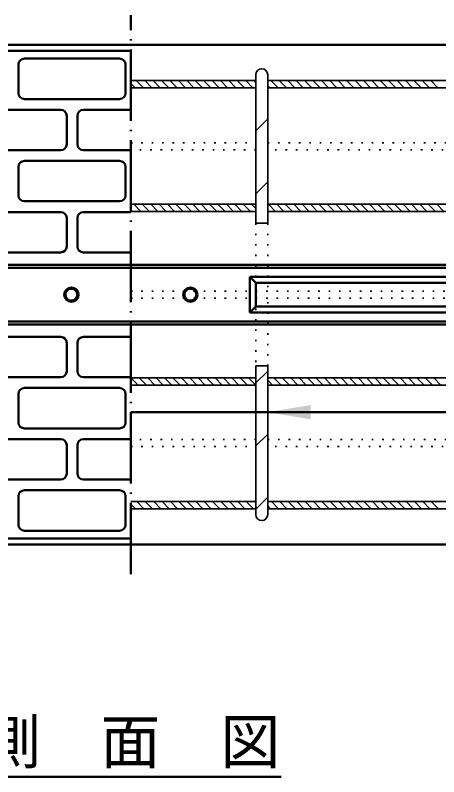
# Model space of a CAD drawing. Units: millimetres, scale not verified. Extents: x -2102 to 2102, y -1485 to 1485.
# Drawn here: x 735 to 1091, y 336 to 977 of the extents above; entities that cross this region are included whole.
import ezdxf
from ezdxf.enums import TextEntityAlignment as Align

# ---------------------------------------------------------------- set-up
doc = ezdxf.new("R2010")
doc.units = ezdxf.units.MM
doc.header["$LTSCALE"] = 5
doc.linetypes.add('DOTTED', pattern=[1.75, 0.25, -1.5])
doc.linetypes.add('LONG_DASHED_DOTTED', pattern=[15.25, 12, -1.5, 0.25, -1.5])
doc.layers.add('0-0_V-nasSTD', color=7, linetype='Continuous', lineweight=35)
doc.layers.add('0-1_0', color=7, linetype='Continuous', lineweight=50)
doc.styles.add('ＭＳ ゴシック', font='')
doc.styles.get('ＭＳ ゴシック').set_extended_font_data('MS Gothic')

msp = doc.modelspace()

# ---------------------------------------------------------------- linework, layer by layer
at = {"layer": '0-0_V-nasSTD'}
for p, q in [((936.85, 926.841), (936.85, 801.841)), ((946.85, 926.841), (946.85, 801.841)), ((831.85, 921.841), (936.85, 921.841)), ((831.85, 921.841), (831.85, 921.841)), ((831.85, 919.306), (835.315, 915.841)), ((836.386, 921.841), (842.386, 915.841)), ((843.457, 921.841), (849.457, 915.841)), ((850.528, 921.841), (856.528, 915.841)), ((857.599, 921.841), (863.599, 915.841)), ((864.67, 921.841), (870.67, 915.841)), ((871.742, 921.841), (877.742, 915.841)), ((878.813, 921.841), (884.813, 915.841)), ((885.884, 921.841), (891.884, 915.841)), ((892.955, 921.841), (898.955, 915.841)), ((900.026, 921.841), (906.026, 915.841)), ((907.097, 921.841), (913.097, 915.841)), ((914.168, 921.841), (920.168, 915.841)), ((921.239, 921.841), (927.239, 915.841)), ((928.31, 921.841), (934.31, 915.841)), ((935.381, 921.841), (936.85, 920.372)), ((946.85, 921.841), (1216.85, 921.841)), ((946.85, 917.443), (948.452, 915.841)), ((949.523, 921.841), (955.523, 915.841)), ((956.594, 921.841), (962.594, 915.841)), ((963.665, 921.841), (969.665, 915.841)), ((970.736, 921.841), (976.736, 915.841)), ((977.808, 921.841), (983.808, 915.841)), ((984.879, 921.841), (990.879, 915.841)), ((991.95, 921.841), (997.95, 915.841)), ((999.021, 921.841), (1005.021, 915.841)), ((1006.092, 921.841), (1012.092, 915.841)), ((1013.163, 921.841), (1019.163, 915.841)), ((1020.234, 921.841), (1026.234, 915.841)), ((1027.305, 921.841), (1033.305, 915.841)), ((1034.376, 921.841), (1040.376, 915.841)), ((1041.447, 921.841), (1047.447, 915.841)), ((1048.518, 921.841), (1054.518, 915.841)), ((1055.589, 921.841), (1061.589, 915.841)), ((1062.66, 921.841), (1068.66, 915.841)), ((1069.731, 921.841), (1075.731, 915.841)), ((1076.802, 921.841), (1082.802, 915.841)), ((1083.874, 921.841), (1089.874, 915.841)), ((831.85, 915.841), (936.85, 915.841)), ((831.85, 915.841), (831.85, 915.841)), ((946.85, 915.841), (1216.85, 915.841)), ((936.85, 879.756), (946.85, 889.756)), ((936.85, 826.723), (946.85, 836.723)), ((831.85, 817.841), (936.85, 817.841)), ((831.85, 817.841), (831.85, 817.841)), ((834.32, 817.841), (840.32, 811.841)), ((841.391, 817.841), (847.391, 811.841)), ((848.462, 817.841), (854.462, 811.841)), ((855.533, 817.841), (861.533, 811.841)), ((862.604, 817.841), (868.604, 811.841)), ((869.675, 817.841), (875.675, 811.841)), ((876.747, 817.841), (882.747, 811.841)), ((883.818, 817.841), (889.818, 811.841)), ((890.889, 817.841), (896.889, 811.841)), ((897.96, 817.841), (903.96, 811.841)), ((905.031, 817.841), (911.031, 811.841)), ((912.102, 817.841), (918.102, 811.841)), ((919.173, 817.841), (925.173, 811.841)), ((926.244, 817.841), (932.244, 811.841)), ((933.315, 817.841), (936.85, 814.306)), ((946.85, 817.841), (1216.85, 817.841)), ((947.457, 817.841), (953.457, 811.841)), ((954.528, 817.841), (960.528, 811.841)), ((961.599, 817.841), (967.599, 811.841)), ((968.67, 817.841), (974.67, 811.841)), ((975.742, 817.841), (981.742, 811.841)), ((982.813, 817.841), (988.813, 811.841)), ((989.884, 817.841), (995.884, 811.841)), ((996.955, 817.841), (1002.955, 811.841)), ((1004.026, 817.841), (1010.026, 811.841)), ((1011.097, 817.841), (1017.097, 811.841)), ((1018.168, 817.841), (1024.168, 811.841)), ((1025.239, 817.841), (1031.239, 811.841)), ((1032.31, 817.841), (1038.31, 811.841)), ((1039.381, 817.841), (1045.381, 811.841)), ((1046.452, 817.841), (1052.452, 811.841)), ((1053.523, 817.841), (1059.523, 811.841)), ((1060.594, 817.841), (1066.594, 811.841)), ((1067.665, 817.841), (1073.665, 811.841)), ((1074.736, 817.841), (1080.736, 811.841)), ((1081.808, 817.841), (1087.808, 811.841)), ((1088.879, 817.841), (1094.879, 811.841)), ((831.85, 813.24), (833.249, 811.841)), ((831.85, 811.841), (936.85, 811.841)), ((831.85, 811.841), (831.85, 811.841)), ((946.85, 811.841), (1216.85, 811.841)), ((936.85, 801.841), (946.85, 801.841)), ((936.85, 681.841), (936.85, 556.841)), ((936.85, 681.841), (946.85, 681.841)), ((946.85, 681.841), (946.85, 556.841)), ((936.85, 667.624), (946.85, 677.624)), ((831.85, 671.841), (936.85, 671.841)), ((831.85, 671.841), (831.85, 671.841)), ((831.85, 671.818), (837.828, 665.841)), ((838.899, 671.841), (844.899, 665.841)), ((845.97, 671.841), (851.97, 665.841)), ((853.041, 671.841), (859.041, 665.841)), ((860.112, 671.841), (866.112, 665.841)), ((867.183, 671.841), (873.183, 665.841)), ((874.254, 671.841), (880.254, 665.841)), ((881.325, 671.841), (887.325, 665.841)), ((888.396, 671.841), (894.396, 665.841)), ((895.467, 671.841), (901.467, 665.841)), ((902.538, 671.841), (908.538, 665.841)), ((909.609, 671.841), (915.609, 665.841)), ((916.681, 671.841), (922.681, 665.841)), ((923.752, 671.841), (929.752, 665.841)), ((930.823, 671.841), (936.823, 665.841)), ((946.85, 671.841), (1216.85, 671.841)), ((946.85, 669.955), (950.965, 665.841)), ((952.036, 671.841), (958.036, 665.841)), ((959.107, 671.841), (965.107, 665.841)), ((966.178, 671.841), (972.178, 665.841)), ((973.249, 671.841), (979.249, 665.841)), ((980.32, 671.841), (986.32, 665.841)), ((987.391, 671.841), (993.391, 665.841)), ((994.462, 671.841), (1000.462, 665.841)), ((1001.533, 671.841), (1007.533, 665.841)), ((1008.604, 671.841), (1014.604, 665.841)), ((1015.675, 671.841), (1021.675, 665.841)), ((1022.747, 671.841), (1028.747, 665.841)), ((1029.818, 671.841), (1035.818, 665.841)), ((1036.889, 671.841), (1042.889, 665.841)), ((1043.96, 671.841), (1049.96, 665.841)), ((1051.031, 671.841), (1057.031, 665.841)), ((1058.102, 671.841), (1064.102, 665.841)), ((1065.173, 671.841), (1071.173, 665.841)), ((1072.244, 671.841), (1078.244, 665.841)), ((1079.315, 671.841), (1085.315, 665.841)), ((1086.386, 671.841), (1092.386, 665.841)), ((831.85, 665.841), (936.85, 665.841)), ((831.85, 665.841), (831.85, 665.841)), ((946.85, 665.841), (1216.85, 665.841)), ((936.85, 614.591), (946.85, 624.591)), ((831.85, 582.249), (831.85, 582.249)), ((936.85, 561.558), (946.85, 571.558)), ((831.85, 567.841), (936.85, 567.841)), ((831.85, 567.841), (831.85, 567.841)), ((831.85, 565.752), (835.762, 561.841)), ((836.833, 567.841), (842.833, 561.841)), ((843.904, 567.841), (849.904, 561.841)), ((850.975, 567.841), (856.975, 561.841)), ((858.046, 567.841), (864.046, 561.841)), ((865.117, 567.841), (871.117, 561.841)), ((872.188, 567.841), (878.188, 561.841)), ((879.259, 567.841), (885.259, 561.841)), ((886.33, 567.841), (892.33, 561.841)), ((893.401, 567.841), (899.401, 561.841)), ((900.472, 567.841), (906.472, 561.841)), ((907.543, 567.841), (913.543, 561.841)), ((914.615, 567.841), (920.615, 561.841)), ((921.686, 567.841), (927.686, 561.841)), ((928.757, 567.841), (934.757, 561.841)), ((935.828, 567.841), (936.85, 566.818)), ((946.85, 567.841), (1216.85, 567.841)), ((946.85, 563.889), (948.899, 561.841)), ((949.97, 567.841), (955.97, 561.841)), ((957.041, 567.841), (963.041, 561.841)), ((964.112, 567.841), (970.112, 561.841)), ((971.183, 567.841), (977.183, 561.841)), ((978.254, 567.841), (984.254, 561.841)), ((985.325, 567.841), (991.325, 561.841)), ((992.396, 567.841), (998.396, 561.841)), ((999.467, 567.841), (1005.467, 561.841)), ((1006.538, 567.841), (1012.538, 561.841)), ((1013.609, 567.841), (1019.609, 561.841)), ((1020.681, 567.841), (1026.681, 561.841)), ((1027.752, 567.841), (1033.752, 561.841)), ((1034.823, 567.841), (1040.823, 561.841)), ((1041.894, 567.841), (1047.894, 561.841)), ((1048.965, 567.841), (1054.965, 561.841)), ((1056.036, 567.841), (1062.036, 561.841)), ((1063.107, 567.841), (1069.107, 561.841)), ((1070.178, 567.841), (1076.178, 561.841)), ((1077.249, 567.841), (1083.249, 561.841)), ((1084.32, 567.841), (1090.32, 561.841)), ((831.85, 561.841), (936.85, 561.841)), ((831.85, 561.841), (831.85, 561.841)), ((946.85, 561.841), (1216.85, 561.841))]:
    msp.add_line(p, q, dxfattribs=at)
at = {"layer": '0-0_V-nasSTD', "linetype": 'DOTTED'}
for p, q in [((831.85, 869.556), (936.85, 869.556)), ((946.85, 869.556), (1216.85, 869.556)), ((936.85, 863.556), (831.85, 863.556)), ((1216.85, 863.556), (946.85, 863.556)), ((936.85, 801.841), (936.85, 744.841)), ((946.85, 801.841), (946.85, 744.841)), ((831.85, 744.841), (1806.85, 744.841)), ((831.85, 738.841), (1806.85, 738.841)), ((936.85, 738.841), (936.85, 681.841)), ((946.85, 681.841), (946.85, 738.841)), ((936.85, 620.126), (831.85, 620.126)), ((946.85, 620.126), (1216.85, 620.126)), ((831.85, 614.126), (936.85, 614.126)), ((1216.85, 614.126), (946.85, 614.126))]:
    msp.add_line(p, q, dxfattribs=at)
at = {"layer": '0-0_V-nasSTD', "lineweight": 50}
msp.add_line((831.85, 642.983), (1934.85, 642.983), dxfattribs=at)
for centre, radius in [((781.85, 741.841), 6), ((781.85, 741.841), 5), ((881.85, 741.841), 6), ((881.85, 741.841), 6), ((881.85, 741.841), 5), ((881.85, 741.841), 5)]:
    msp.add_circle(centre, radius, dxfattribs=at)
at = {"layer": '0-0_V-nasSTD'}
for centre, start, end in [((941.85, 926.841), 0, 180), ((941.85, 556.841), 180, 0)]:
    msp.add_arc(centre, 5, start, end, dxfattribs=at)
msp.add_solid([(946.85, 642.983), (982.85, 636.983), (982.85, 648.983)], dxfattribs=at)
at = {"layer": '0-1_0', "linetype": 'LONG_DASHED_DOTTED'}
msp.add_line((831.85, 506.841), (831.85, 976.841), dxfattribs=at)
at = {"layer": '0-1_0'}
for p, q in [((1831.85, 951.841), (-168.15, 951.841)), ((-168.15, 946.841), (831.85, 946.841)), ((737.35, 935.341), (737.35, 911.341)), ((742.35, 940.341), (822.35, 940.341)), ((827.35, 935.341), (827.35, 911.341)), ((742.35, 906.341), (822.35, 906.341)), ((692.85, 897.341), (772.85, 897.341)), ((791.85, 897.341), (831.85, 897.341)), ((777.85, 892.341), (777.85, 868.341)), ((786.85, 868.341), (786.85, 892.341)), ((692.85, 863.341), (772.85, 863.341)), ((791.85, 863.341), (831.85, 863.341)), ((742.35, 854.341), (822.35, 854.341)), ((737.35, 849.341), (737.35, 825.341)), ((827.35, 849.341), (827.35, 825.341)), ((742.35, 820.341), (822.35, 820.341)), ((692.85, 811.341), (772.85, 811.341)), ((791.85, 811.341), (831.85, 811.341)), ((777.85, 806.341), (777.85, 782.341)), ((786.85, 782.341), (786.85, 806.341)), ((692.85, 777.341), (772.85, 777.341)), ((791.85, 777.341), (831.85, 777.341)), ((1831.85, 766.841), (-168.15, 766.841)), ((1831.85, 764.341), (-168.15, 764.341)), ((931.85, 756.841), (1731.85, 756.841)), ((931.85, 726.841), (931.85, 756.841)), ((936.85, 751.841), (931.85, 756.841)), ((931.85, 756.841), (1731.85, 756.841)), ((931.85, 726.841), (931.85, 756.841)), ((936.85, 751.841), (931.85, 756.841)), ((936.85, 751.841), (1726.85, 751.841)), ((936.85, 731.841), (936.85, 751.841)), ((936.85, 751.841), (1726.85, 751.841)), ((936.85, 731.841), (936.85, 751.841)), ((936.85, 731.841), (931.85, 726.841)), ((936.85, 731.841), (931.85, 726.841)), ((936.85, 731.841), (1726.85, 731.841)), ((936.85, 731.841), (1726.85, 731.841)), ((931.85, 726.841), (1731.85, 726.841)), ((931.85, 726.841), (1731.85, 726.841)), ((1831.85, 719.341), (-168.15, 719.341)), ((-168.15, 716.841), (1831.85, 716.841)), ((692.85, 706.341), (772.85, 706.341)), ((791.85, 706.341), (831.85, 706.341)), ((777.85, 677.341), (777.85, 701.341)), ((786.85, 701.341), (786.85, 677.341)), ((692.85, 672.341), (772.85, 672.341)), ((791.85, 672.341), (831.85, 672.341)), ((742.35, 663.341), (822.35, 663.341)), ((737.35, 634.341), (737.35, 658.341)), ((827.35, 634.341), (827.35, 658.341)), ((742.35, 629.341), (822.35, 629.341)), ((692.85, 620.341), (772.85, 620.341)), ((777.85, 591.341), (777.85, 615.341)), ((786.85, 615.341), (786.85, 591.341)), ((791.85, 620.341), (831.85, 620.341)), ((692.85, 586.341), (772.85, 586.341)), ((791.85, 586.341), (831.85, 586.341)), ((742.35, 577.341), (822.35, 577.341)), ((737.35, 548.341), (737.35, 572.341)), ((827.35, 548.341), (827.35, 572.341)), ((742.35, 543.341), (822.35, 543.341)), ((-168.15, 536.841), (831.85, 536.841)), ((-168.15, 531.841), (1831.85, 531.841)), ((705.447, 336.38), (958.254, 336.38))]:
    msp.add_line(p, q, dxfattribs=at)
for centre, start, end in [((742.35, 935.341), 90, 180), ((822.35, 935.341), 0, 90), ((742.35, 911.341), 180, 270), ((822.35, 911.341), 270, 0), ((772.85, 892.341), 0, 90), ((791.85, 892.341), 90, 180), ((772.85, 868.341), 270, 0), ((791.85, 868.341), 180, 270), ((742.35, 849.341), 90, 180), ((822.35, 849.341), 0, 90), ((742.35, 825.341), 180, 270), ((822.35, 825.341), 270, 0), ((772.85, 806.341), 0, 90), ((791.85, 806.341), 90, 180), ((772.85, 782.341), 270, 0), ((791.85, 782.341), 180, 270), ((772.85, 701.341), 0, 90), ((791.85, 701.341), 90, 180), ((772.85, 677.341), 270, 0), ((791.85, 677.341), 180, 270), ((742.35, 658.341), 90, 180), ((822.35, 658.341), 0, 90), ((742.35, 634.341), 180, 270), ((822.35, 634.341), 270, 0), ((772.85, 615.341), 0, 90), ((791.85, 615.341), 90, 180), ((772.85, 591.341), 270, 0), ((791.85, 591.341), 180, 270), ((742.35, 572.341), 90, 180), ((822.35, 572.341), 0, 90), ((742.35, 548.341), 180, 270), ((822.35, 548.341), 270, 0)]:
    msp.add_arc(centre, 5, start, end, dxfattribs=at)

# ---------------------------------------------------------------- texts
at = {"layer": '0-0_V-nasSTD', "style": 'ＭＳ ゴシック'}
msp.add_text('側\u3000面\u3000図', height=36.95, dxfattribs=at).set_placement((705.447, 336.38), align=Align.BOTTOM_LEFT)

doc.saveas('drawing.dxf')
